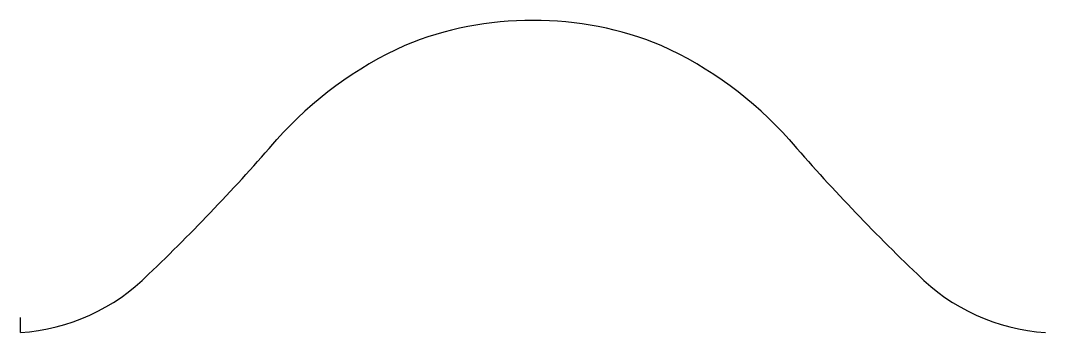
# Model space of a CAD drawing. Extents: x 339 to 679, y 19 to 345.
# Drawn here: x 339.3 to 678.6, y 241.5 to 344.9 of the extents above; entities outside this region: 2.
import ezdxf

# ---------------------------------------------------------------- set-up
doc = ezdxf.new("R2010")
doc.units = 0
doc.header["$MEASUREMENT"] = 0

msp = doc.modelspace()

# ---------------------------------------------------------------- linework, layer by layer
at = {"linetype": 'Continuous'}
for points in [[(339.29, 241.54), (339.29, 246.54)], [(339.29, 23.86), (678.58, 23.86)], [(678.58, 23.86), (678.58, 18.86)]]:
    msp.add_lwpolyline(points, dxfattribs=at)
for centre, radius, start, end in [((508.26, 235.77), 109.09, 89.6463, 112.4952), ((509.61, 235.77), 109.09, 67.5047, 90.3537), ((518.38, 221.53), 126.18, 114.2668, 138.3406), ((499.49, 221.53), 126.18, 41.6594, 65.7332), ((-60.05, 723.81), 639.91, 313.65729, 319.16718), ((1077.93, 723.81), 639.91, 220.83282, 226.34271), ((335.1, 307), 65.59, 273.6668, 315.2822), ((682.78, 307), 65.59, 224.7178, 266.3332)]:
    msp.add_arc(centre, radius, start, end, dxfattribs=at)

doc.saveas('drawing.dxf')
